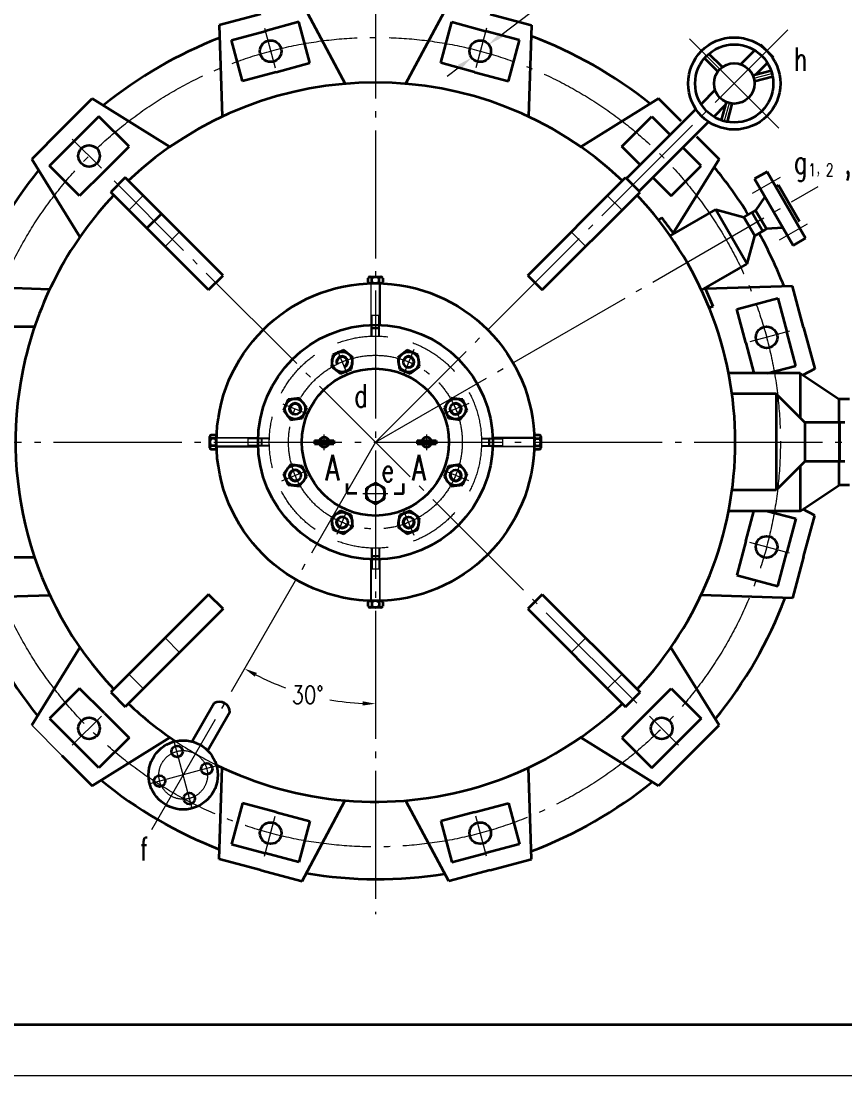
# Model space of a CAD drawing. Header units: millimetres. Extents: x -46692 to 54634, y -206081 to -6208.
# Drawn here: x 49655 to 51262, y -14608 to -12549 of the extents above; entities that cross this region are included whole.
import ezdxf

# ---------------------------------------------------------------- set-up
doc = ezdxf.new("R2010")
doc.units = ezdxf.units.MM
doc.header["$LTSCALE"] = 100
for name, pattern in [('CENTER', [6.25, 5, -0.5, 0.25, -0.5]), ('DASHDOT-M', [36, 30, -3, 0, -3]), ('DASHDOT-S', [14, 10, -2, 0, -2]), ('DIVIDE', [1.25, 0.5, -0.25, 0, -0.25, 0, -0.25]), ('HIDDEN-M', [7, 5, -2]), ('HIDDEN-S', [3, 2, -1])]:
    doc.linetypes.add(name, pattern=pattern)
doc.layers.get('0').update_dxf_attribs({"linetype": 'CONTINUOUS', "lineweight": 20})
doc.layers.get('DEFPOINTS').update_dxf_attribs({"linetype": 'CONTINUOUS', "lineweight": 20})
for name, color, linetype, lineweight in [('1', 7, 'CONTINUOUS', 20), ('1轮廓实线层', 7, 'CONTINUOUS', 35), ('2', 4, 'CONTINUOUS', 35), ('3中心线层', 1, 'CENTER', 20), ('6', 6, 'DIVIDE', 20), ('7标注层', 4, 'CONTINUOUS', 20), ('CDR_DIM', 7, 'CONTINUOUS', 20), ('CDR_DWG1', 1, 'CONTINUOUS', 35), ('CDR_DWG3', 1, 'DASHDOT-M', 20), ('CDR_DWG5', 6, 'HIDDEN-M', 20)]:
    doc.layers.add(name, color=color, linetype=linetype, lineweight=lineweight)
doc.styles.add('HZ', font='romans.shx', dxfattribs={"width": 0.7, "bigfont": 'HZ.shx'})
doc.styles.add('TH_GBDIM', font='romans.shx', dxfattribs={"width": 0.8, "bigfont": 'gbcbig.shx'})
doc.dimstyles.new('TH_GBDIM', dxfattribs={"dimscale": 10, "dimtxt": 3.5, "dimasz": 2.5, "dimexe": 2, "dimexo": 0, "dimgap": 1.5, "dimtad": 1, "dimdec": 1, "dimzin": 0, "dimdsep": 46, "dimtxsty": 'TH_GBDIM', "dimcen": 2.5, "dimclrd": 130, "dimclre": 130, "dimclrt": 3, "dimadec": 0, "dimazin": 0, "dimtfac": 0.714286, "dimtdec": 1, "dimtmove": 0, "dimatfit": 3, "dimfxl": 0, "dimtzin": 0, "dimlwd": -1, "dimlwe": -1, "dimarcsym": 0})

# ---------------------------------------------------------------- blocks, each defined once
blk = doc.blocks.new('*D117')
at = {"layer": '7标注层', "color": 130, "ltscale": 0.05}
for start, end in [(242.8054, 249.9371), (259.9447, 267.194)]:
    blk.add_arc((50346, -13371.2), 510.5, start, end, dxfattribs=at)
for points in [[(50110.7, -13829), (50114.7, -13821.6), (50090.7, -13813.3)], [(50321.1, -13877), (50320.9, -13885.3), (50346, -13881.7)]]:
    blk.add_solid(points, dxfattribs=at)
at = {"layer": 'DEFPOINTS', "color": 0, "ltscale": 0.05}
for p in [(50346, -12450.2), (50346, -13371.2), (50171.4, -13850.9), (49909, -14128.1), (50346, -14292.2)]:
    blk.add_point(p, dxfattribs=at)
at = {"layer": '7标注层', "color": 3, "ltscale": 0.05, "insert": (50213.9, -13864.3), "char_height": 35, "attachment_point": 5, "style": 'TH_GBDIM'}
blk.add_mtext('30°', dxfattribs=at)

msp = doc.modelspace()

# ---------------------------------------------------------------- linework, layer by layer
msp.add_line((51251.498, -13333.131), (51251.505, -13409.131))
at = {"color": 4}
msp.add_line((49734.477, -13982.724), (49675.409, -13923.655), dxfattribs=at)
at = {"color": 7, "linetype": 'Continuous'}
for centre, start, end in [((50281.122, -13214.604), 292.5, 202.5), ((50410.851, -13214.604), 247.5, 157.5), ((50189.389, -13306.337), 337.5, 247.5), ((50502.584, -13306.337), 202.5, 112.5), ((50189.389, -13436.066), 22.5, 292.5), ((50502.584, -13436.066), 157.5, 67.5), ((50281.122, -13527.799), 67.5, 337.5), ((50410.851, -13527.799), 112.5, 22.5)]:
    msp.add_arc(centre, 8.8, start, end, dxfattribs=at)
at = {"layer": '1', "linetype": 'CENTER'}
msp.add_line((50321.548, -13471.201), (50370.077, -13471.201), dxfattribs=at)
at = {"layer": '1'}
msp.add_line((54633.627, -14608.147), (48693.627, -14608.147), dxfattribs=at)
at = {"layer": '1轮廓实线层', "ltscale": 0.05}
for p, q in [((50904.737, -12933.145), (50898.442, -12938.081)), ((51004.737, -13106.35), (50997.315, -13109.334)), ((51174.486, -13236.705), (51174.486, -13323.626)), ((51261.872, -13333.131), (51183.998, -13333.137)), ((51183.998, -13333.137), (51184.005, -13409.137)), ((51174.486, -13418.657), (51174.486, -13505.705)), ((51261.878, -13409.131), (51184.005, -13409.137))]:
    msp.add_line(p, q, dxfattribs=at)
at = {"layer": '2'}
for p, q in [((50202.852, -12514.244), (50287.056, -12671.687)), ((50489.133, -12514.244), (50404.928, -12671.687)), ((50122.162, -12535.864), (50041.473, -12557.485)), ((50569.822, -12535.864), (50650.512, -12557.485)), ((50041.473, -12557.485), (50047.272, -12735.937)), ((50196.759, -12551.161), (50130.984, -12568.786)), ((50218.203, -12631.189), (50196.759, -12551.161)), ((50473.782, -12631.189), (50495.225, -12551.161)), ((50495.225, -12551.161), (50561.001, -12568.786)), ((50650.512, -12557.485), (50644.713, -12735.937)), ((50065.208, -12586.41), (50130.984, -12568.786)), ((50626.776, -12586.41), (50561.001, -12568.786)), ((50086.651, -12666.438), (50065.208, -12586.41)), ((50605.333, -12666.438), (50626.776, -12586.41)), ((51097.324, -12595.198), (51096.117, -12596.406)), ((51097.324, -12595.198), (51122.073, -12619.947)), ((51022.334, -12639.002), (50996.547, -12613.215)), ((51086.138, -12606.385), (51058.743, -12633.78)), ((51122.073, -12619.947), (51120.851, -12621.169)), ((50152.427, -12648.814), (50218.203, -12631.189)), ((50539.557, -12648.814), (50473.782, -12631.189)), ((51013.848, -12647.487), (50988.062, -12621.701)), ((51110.869, -12631.151), (51088.416, -12653.604)), ((50152.427, -12648.814), (50086.651, -12666.438)), ((50539.557, -12648.814), (50605.333, -12666.438)), ((51082.623, -12655.156), (51117.848, -12645.718)), ((51085.729, -12666.748), (51120.954, -12657.309)), ((49734.477, -12759.694), (49793.546, -12700.625)), ((49793.546, -12700.625), (49945.191, -12794.873)), ((50898.438, -12700.625), (50746.793, -12794.873)), ((50942.657, -12744.844), (50898.438, -12700.625)), ((51008.626, -12683.896), (50981.231, -12711.291)), ((50971.25, -12721.272), (50835.932, -12856.59)), ((51028.451, -12713.569), (51005.998, -12736.022)), ((51030.003, -12707.777), (51020.564, -12743.002)), ((51041.594, -12710.882), (51032.155, -12746.108)), ((49806.729, -12735.643), (49758.578, -12783.794)), ((49865.314, -12794.228), (49806.729, -12735.643)), ((50826.671, -12794.228), (50885.256, -12735.643)), ((50885.256, -12735.643), (50921.067, -12771.455)), ((49734.477, -12759.694), (49675.409, -12818.763)), ((50996.014, -12746.006), (50860.681, -12881.339)), ((49710.427, -12831.945), (49758.578, -12783.794)), ((50972.355, -12774.542), (51016.576, -12818.763)), ((49817.162, -12842.379), (49865.314, -12794.228)), ((50862.483, -12830.04), (50826.671, -12794.228)), ((50981.558, -12831.945), (50945.816, -12796.204)), ((49675.409, -12818.763), (49769.657, -12970.408)), ((51016.576, -12818.763), (50926.92, -12963.019)), ((49769.011, -12890.53), (49710.427, -12831.945)), ((49817.162, -12842.379), (49769.011, -12890.53)), ((50922.973, -12890.53), (50981.558, -12831.945)), ((51109.995, -12843.507), (51085.747, -12857.507)), ((51109.995, -12843.507), (51184.995, -12973.41)), ((49857.853, -12854.777), (49829.569, -12883.062)), ((50048.947, -13045.871), (49857.853, -12854.777)), ((50643.034, -13045.879), (50834.128, -12854.785)), ((50862.412, -12883.07), (50834.128, -12854.785)), ((50887.231, -12854.789), (50922.973, -12890.53)), ((51085.747, -12857.507), (51160.747, -12987.41)), ((50020.663, -13074.156), (49829.569, -12883.062)), ((50671.318, -13074.164), (50862.412, -12883.07)), ((51132.625, -12869.702), (51126.995, -12872.952)), ((51132.625, -12869.702), (51173.625, -12940.716)), ((51105.747, -12892.148), (51087.632, -12918.772)), ((50921.139, -12968.709), (51010.246, -12917.263)), ((51010.246, -12917.263), (51071.246, -13022.918)), ((51010.246, -12917.263), (51064.887, -12931.904)), ((51064.887, -12931.904), (51087.632, -12918.772)), ((51087.632, -12918.772), (51080.704, -12922.772)), ((51080.704, -12922.772), (51101.704, -12959.145)), ((51080.704, -12922.772), (51101.704, -12959.145)), ((51087.632, -12918.772), (51108.632, -12955.145)), ((51064.887, -12931.904), (51085.887, -12968.277)), ((51071.246, -13022.918), (51085.887, -12968.277)), ((51085.887, -12968.277), (51108.632, -12955.145)), ((51108.632, -12955.145), (51101.704, -12959.145)), ((51140.747, -12952.769), (51108.632, -12955.145)), ((51184.995, -12973.41), (51160.747, -12987.41)), ((50982.139, -13074.364), (51071.246, -13022.918)), ((50020.663, -13074.156), (50048.947, -13045.871)), ((50331.828, -13058.758), (50331.828, -13050.845)), ((50335.191, -13048.401), (50356.785, -13048.401)), ((50338.908, -13058.758), (50338.908, -13050.845)), ((50353.068, -13058.758), (50353.068, -13050.845)), ((50360.148, -13050.845), (50360.148, -13058.758)), ((50643.034, -13045.879), (50671.318, -13074.164)), ((49532.268, -13066.69), (49710.721, -13072.488)), ((51159.716, -13066.69), (50989.959, -13072.206)), ((51181.337, -13147.379), (51159.716, -13066.69)), ((51050.763, -13111.868), (51130.791, -13090.425)), ((51130.791, -13090.425), (51148.415, -13156.2)), ((51068.387, -13177.644), (51050.763, -13111.868)), ((49681.023, -13146.206), (49635.988, -13146.208)), ((51181.337, -13147.379), (51202.958, -13228.068)), ((51166.04, -13221.976), (51148.415, -13156.2)), ((50284.106, -13191.936), (50262.983, -13200.686)), ((50302.244, -13205.854), (50284.106, -13191.936)), ((50407.867, -13191.936), (50389.728, -13205.854)), ((50428.99, -13200.686), (50407.867, -13191.936)), ((51068.387, -13177.644), (51084.212, -13236.705)), ((50262.983, -13200.686), (50259.999, -13223.353)), ((50299.26, -13228.522), (50302.244, -13205.854)), ((50389.728, -13205.854), (50392.713, -13228.522)), ((50431.974, -13223.353), (50428.99, -13200.686)), ((50259.999, -13223.353), (50278.137, -13237.272)), ((50278.137, -13237.272), (50299.26, -13228.522)), ((50392.713, -13228.522), (50413.835, -13237.272)), ((50413.835, -13237.272), (50431.974, -13223.353)), ((51174.486, -13236.705), (51034.981, -13236.705)), ((51111.071, -13236.705), (51166.04, -13221.976)), ((51174.486, -13236.705), (51250.586, -13287.055)), ((51202.958, -13228.068), (51179.995, -13240.349)), ((51127.994, -13277.141), (51041.672, -13277.148)), ((51183.998, -13333.137), (51127.994, -13277.141)), ((51127.994, -13277.141), (51128.009, -13465.141)), ((50175.47, -13288.198), (50166.721, -13309.321)), ((50198.138, -13285.214), (50175.47, -13288.198)), ((50212.057, -13303.352), (50198.138, -13285.214)), ((50493.835, -13285.214), (50479.916, -13303.352)), ((50516.502, -13288.198), (50493.835, -13285.214)), ((50525.252, -13309.321), (50516.502, -13288.198)), ((50166.721, -13309.321), (50180.639, -13327.46)), ((50203.307, -13324.475), (50212.057, -13303.352)), ((50479.916, -13303.352), (50488.666, -13324.475)), ((50511.333, -13327.46), (50525.252, -13309.321)), ((50180.639, -13327.46), (50203.307, -13324.475)), ((50488.666, -13324.475), (50511.333, -13327.46)), ((51251.504, -13407.131), (51251.499, -13335.131)), ((51251.499, -13335.131), (51251.504, -13407.131)), ((50023.186, -13381.997), (50023.186, -13360.403)), ((50025.63, -13357.04), (50033.543, -13357.04)), ((50658.43, -13357.043), (50666.343, -13357.043)), ((50668.787, -13360.406), (50668.787, -13382)), ((50033.543, -13364.12), (50025.63, -13364.12)), ((50033.543, -13378.28), (50025.63, -13378.28)), ((50227.35, -13368.201), (50227.35, -13374.201)), ((50227.35, -13368.201), (50264.622, -13368.201)), ((50227.35, -13374.201), (50264.622, -13374.201)), ((50264.622, -13368.201), (50264.622, -13374.201)), ((50427.35, -13368.201), (50427.35, -13374.201)), ((50427.35, -13368.201), (50464.622, -13368.201)), ((50427.35, -13374.201), (50464.622, -13374.201)), ((50464.622, -13368.201), (50464.622, -13374.201)), ((50658.43, -13364.123), (50666.343, -13364.123)), ((50658.43, -13378.283), (50666.343, -13378.283)), ((50033.543, -13385.36), (50025.63, -13385.36)), ((50666.343, -13385.363), (50658.43, -13385.363)), ((50180.639, -13414.943), (50166.721, -13433.082)), ((50203.307, -13417.928), (50180.639, -13414.943)), ((50212.057, -13439.051), (50203.307, -13417.928)), ((50488.666, -13417.928), (50479.916, -13439.051)), ((50511.333, -13414.943), (50488.666, -13417.928)), ((50525.252, -13433.082), (50511.333, -13414.943)), ((51184.005, -13409.137), (51128.009, -13465.141)), ((50166.721, -13433.082), (50175.47, -13454.205)), ((50198.138, -13457.189), (50212.057, -13439.051)), ((50479.916, -13439.051), (50493.835, -13457.189)), ((50516.502, -13454.205), (50525.252, -13433.082)), ((50175.47, -13454.205), (50198.138, -13457.189)), ((50291.003, -13471.201), (50291.003, -13451.865)), ((50345.986, -13450.417), (50327.986, -13460.809)), ((50327.986, -13460.809), (50327.986, -13481.594)), ((50363.986, -13460.809), (50345.986, -13450.417)), ((50363.986, -13481.594), (50363.986, -13460.809)), ((50400.97, -13471.201), (50400.97, -13451.865)), ((50493.835, -13457.189), (50516.502, -13454.205)), ((51174.486, -13505.705), (51250.586, -13455.355)), ((50309.649, -13471.201), (50291.003, -13471.201)), ((50327.986, -13481.594), (50345.986, -13491.986)), ((50345.986, -13491.986), (50363.986, -13481.594)), ((50382.324, -13471.201), (50400.97, -13471.201)), ((51128.009, -13465.141), (51041.687, -13465.148)), ((50278.137, -13505.131), (50259.999, -13519.05)), ((50299.26, -13513.881), (50278.137, -13505.131)), ((50413.835, -13505.131), (50392.713, -13513.881)), ((50431.974, -13519.05), (50413.835, -13505.131)), ((51202.958, -13514.349), (51179.988, -13502.065)), ((50259.999, -13519.05), (50262.983, -13541.717)), ((50302.244, -13536.548), (50299.26, -13513.881)), ((50392.713, -13513.881), (50389.728, -13536.548)), ((50428.99, -13541.717), (50431.974, -13519.05)), ((51174.486, -13505.705), (51034.981, -13505.705)), ((51068.387, -13564.774), (51084.215, -13505.705)), ((51111.04, -13505.705), (51166.04, -13520.442)), ((51166.04, -13520.442), (51148.415, -13586.217)), ((51181.337, -13595.039), (51202.958, -13514.349)), ((50262.983, -13541.717), (50284.106, -13550.467)), ((50284.106, -13550.467), (50302.244, -13536.548)), ((50389.728, -13536.548), (50407.867, -13550.467)), ((50407.867, -13550.467), (50428.99, -13541.717)), ((51068.387, -13564.774), (51050.763, -13630.55)), ((51130.791, -13651.993), (51148.415, -13586.217)), ((49681.022, -13596.205), (49635.988, -13596.205)), ((51181.337, -13595.039), (51159.716, -13675.728)), ((51050.763, -13630.55), (51130.791, -13651.993)), ((49532.268, -13675.728), (49710.721, -13669.929)), ((50020.655, -13668.242), (49829.561, -13859.336)), ((50048.939, -13696.527), (50020.655, -13668.242)), ((50671.31, -13668.25), (50643.026, -13696.535)), ((50671.31, -13668.25), (50862.404, -13859.344)), ((51159.716, -13675.728), (50981.256, -13669.929)), ((50331.825, -13691.558), (50331.825, -13683.645)), ((50338.905, -13683.645), (50338.905, -13691.558)), ((50353.065, -13683.645), (50353.065, -13691.558)), ((50360.145, -13683.645), (50360.145, -13691.558)), ((50048.939, -13696.527), (49857.845, -13887.621)), ((50356.782, -13694.002), (50335.188, -13694.002)), ((50643.026, -13696.535), (50834.12, -13887.629)), ((49675.409, -13923.655), (49769.657, -13772.01)), ((51016.576, -13923.655), (50922.323, -13772.003)), ((49769.011, -13851.888), (49710.427, -13910.472)), ((49817.162, -13900.039), (49769.011, -13851.888)), ((50874.822, -13900.039), (50922.973, -13851.888)), ((50922.973, -13851.888), (50981.558, -13910.472)), ((49829.561, -13859.336), (49857.845, -13887.621)), ((50834.12, -13887.629), (50862.404, -13859.344)), ((50031.671, -13880.605), (49988.424, -13955.511)), ((49710.427, -13910.472), (49758.578, -13958.623)), ((49817.162, -13900.039), (49865.314, -13948.19)), ((50061.982, -13898.105), (50018.735, -13973.011)), ((50874.822, -13900.039), (50826.671, -13948.19)), ((50981.558, -13910.472), (50933.407, -13958.623)), ((50957.507, -13982.724), (51016.576, -13923.655)), ((49793.546, -14041.792), (49945.191, -13947.544)), ((49865.314, -13948.19), (49806.729, -14006.774)), ((50898.438, -14041.792), (50746.793, -13947.544)), ((50826.671, -13948.19), (50885.256, -14006.774)), ((49806.729, -14006.774), (49758.578, -13958.623)), ((50885.256, -14006.774), (50933.407, -13958.623)), ((49734.477, -13982.724), (49793.546, -14041.792)), ((50957.507, -13982.724), (50898.438, -14041.792)), ((50041.465, -14184.93), (50047.266, -14006.478)), ((50650.512, -14184.933), (50644.713, -14006.48)), ((50086.645, -14075.977), (50065.201, -14156.005)), ((50152.42, -14093.602), (50086.645, -14075.977)), ((50202.844, -14228.173), (50285.986, -14072.718)), ((50489.133, -14228.174), (50405.986, -14072.709)), ((50539.557, -14093.604), (50605.333, -14075.979)), ((50605.333, -14075.979), (50626.776, -14156.007)), ((50152.42, -14093.602), (50218.196, -14111.227)), ((50539.557, -14093.604), (50473.782, -14111.228)), ((50218.196, -14111.227), (50196.751, -14191.255)), ((50473.782, -14111.228), (50495.225, -14191.256)), ((50065.201, -14156.005), (50130.976, -14173.63)), ((50626.776, -14156.007), (50561.001, -14173.632)), ((50196.751, -14191.255), (50130.976, -14173.63)), ((50495.225, -14191.256), (50561.001, -14173.632)), ((50122.154, -14206.551), (50041.465, -14184.93)), ((50569.822, -14206.554), (50650.512, -14184.933)), ((50122.154, -14206.551), (50202.844, -14228.173)), ((50569.822, -14206.554), (50489.133, -14228.174)), ((54533.627, -14508.147), (48943.627, -14508.147))]:
    msp.add_line(p, q, dxfattribs=at)
at = {"layer": '2', "ltscale": 0.05}
for p, q in [((51270.586, -13287.055), (51250.586, -13287.055)), ((51250.586, -13333.131), (51250.586, -13287.055)), ((51250.586, -13455.355), (51250.586, -13409.131)), ((51270.586, -13455.355), (51250.586, -13455.355))]:
    msp.add_line(p, q, dxfattribs=at)
at = {"layer": '2'}
for centre, radius in [((50141.525, -12608.127), 21), ((50550.459, -12608.127), 21), ((51046.022, -12671.175), 39.5), ((49787.378, -12812.595), 21), ((50345.986, -13371.201), 229), ((51109.074, -13166.742), 21), ((50281.122, -13214.604), 19.8), ((50410.851, -13214.604), 19.8), ((50345.986, -13371.201), 143.5), ((50189.389, -13306.337), 19.8), ((50189.389, -13306.337), 11), ((50502.584, -13306.337), 19.8), ((50502.584, -13306.337), 11), ((50189.389, -13436.066), 19.8), ((50502.584, -13436.066), 19.8), ((50189.389, -13436.066), 11), ((50502.584, -13436.066), 11), ((50345.986, -13471.201), 18), ((50281.122, -13527.799), 19.8), ((50281.122, -13527.799), 11), ((50410.851, -13527.799), 19.8), ((50410.851, -13527.799), 11), ((51109.074, -13575.676), 21), ((49787.378, -13929.823), 21), ((50904.607, -13929.823), 21), ((49970.984, -14020.719), 67.5), ((49958.996, -13974.756), 11), ((50016.946, -14008.731), 11), ((49925.021, -14032.706), 11), ((49982.971, -14066.681), 11), ((50141.518, -14134.288), 21), ((50550.459, -14134.29), 21)]:
    msp.add_circle(centre, radius, dxfattribs=at)
at = {"layer": '2', "ltscale": 0.05}
for radius in [90.002, 76.204, 39.499]:
    msp.add_circle((51046.02, -12671.174), radius, dxfattribs=at)
at = {"layer": '2', "ltscale": 0.1}
msp.add_circle((50345.986, -13371.193), 310, dxfattribs=at)
at = {"layer": '2'}
for centre, radius, start, end in [((50350.471, -13374.201), 850, 51.296871, 69.379316), ((50350.471, -13374.201), 850, 111.259229, 129.040755), ((50345.986, -13371.205), 702, 46.632208, 133.366864), ((50350.471, -13374.201), 850, 141.105305, 158.85033), ((50350.471, -13374.201), 850, 31.741582, 39.43697), ((50345.986, -13371.205), 702, 136.632022, 166.632321), ((50345.986, -13371.205), 702, 0.000003, 43.36705), ((50345.988, -13371.208), 710, 34.928631, 38.096709), ((50350.471, -13374.201), 850, 21.170447, 28.910163), ((50335.368, -13052.181), 3.784, 20.678299, 159.321701), ((50345.988, -13059.88), 11.479, 51.918125, 128.081875), ((50356.608, -13052.181), 3.784, 20.678299, 159.321701), ((50335.368, -13057.422), 3.784, 200.678299, 339.321701), ((50345.988, -13049.722), 11.479, 231.918125, 308.081875), ((50356.608, -13057.422), 3.784, 200.678299, 339.321701), ((50345.988, -13371.208), 710, 21.90321, 25.071288), ((50345.986, -13371.205), 702, 166.632321, 223.366864), ((50281.122, -13214.604), 11, 292.5, 204.359503), ((50410.851, -13214.604), 11, 159.359503, 157.5), ((50189.389, -13306.337), 11, 337.5, 247.5), ((50502.584, -13306.337), 11, 202.5, 112.5), ((50026.966, -13360.58), 3.784, 110.678299, 249.321701), ((50032.207, -13360.58), 3.784, 290.678299, 69.321701), ((50659.766, -13360.583), 3.784, 110.678299, 249.321701), ((50665.007, -13360.583), 3.784, 290.678299, 69.321701), ((50026.966, -13381.82), 3.784, 110.678299, 249.321701), ((50034.665, -13371.2), 11.479, 141.918125, 218.081875), ((50024.507, -13371.2), 11.479, 321.918125, 38.081875), ((50032.207, -13381.82), 3.784, 290.678299, 69.321701), ((50245.986, -13371.201), 9.366, 18.682358, 161.317642), ((50245.986, -13371.201), 9.366, 198.682358, 341.317642), ((50445.986, -13371.201), 9.366, 18.682358, 161.317642), ((50445.986, -13371.201), 9.366, 198.682358, 341.317642), ((50659.766, -13381.823), 3.784, 110.678299, 249.321701), ((50667.465, -13371.203), 11.479, 141.918125, 218.081875), ((50657.308, -13371.203), 11.479, 321.918125, 38.081875), ((50665.007, -13381.823), 3.784, 290.678299, 69.321701), ((50345.986, -13371.205), 702, 316.632208, 0.000003), ((50189.389, -13436.066), 11, 22.5, 292.5), ((50502.584, -13436.066), 11, 157.5, 67.5), ((50281.122, -13527.799), 11, 67.5, 337.5), ((50410.851, -13527.799), 11, 112.5, 22.5), ((50350.471, -13374.201), 850, 200.723018, 218.668977), ((50335.365, -13684.981), 3.784, 20.678299, 159.321701), ((50345.985, -13692.68), 11.479, 51.918125, 128.081875), ((50356.605, -13684.981), 3.784, 20.678299, 159.321701), ((50350.471, -13374.201), 850, 320.78801, 339.256258), ((50335.365, -13690.222), 3.784, 200.678299, 339.321701), ((50345.985, -13682.523), 11.479, 231.918125, 308.081875), ((50356.605, -13690.222), 3.784, 200.678299, 339.321701), ((50345.986, -13371.205), 702, 226.632022, 236.251318), ((50041.536, -13898.519), 20.45, 1.159092, 118.840908), ((50345.986, -13371.205), 702, 286.632633, 313.36705), ((50345.986, -13371.205), 702, 243.747944, 286.632633), ((50350.471, -13374.201), 850, 230.597031, 248.726335), ((50350.471, -13374.201), 850, 290.634523, 309.066082), ((50350.471, -13374.201), 850, 260.564115, 278.87229)]:
    msp.add_arc(centre, radius, start, end, dxfattribs=at)
at = {"layer": '3中心线层', "ltscale": 0.5}
for p, q in [((50345.988, -12450.231), (50345.988, -14292.183)), ((50345.984, -13371.21), (51150.8, -12566.394)), ((51133.165, -12758.318), (50958.879, -12584.032)), ((50855.71, -13880.929), (49836.266, -12861.485)), ((50345.986, -13371.205), (51209.927, -12872.408)), ((50272.125, -13192.885), (50290.098, -13236.275)), ((50420.861, -13190.438), (50399.815, -13241.248)), ((50165.075, -13296.266), (50211.277, -13315.403)), ((50527.992, -13295.8), (50480.799, -13315.354)), ((50245.986, -13387.111), (50245.986, -13356.418)), ((50445.986, -13387.111), (50445.986, -13356.418)), ((49405.61, -13371.205), (51679.163, -13371.205)), ((50345.99, -13371.205), (49908.974, -14128.12)), ((50163.115, -13446.949), (50210.956, -13427.133)), ((50528, -13446.594), (50480.805, -13427.045)), ((50271.529, -13550.957), (50289.662, -13507.181)), ((50421.424, -13553.323), (50401.739, -13505.8)), ((49988.454, -14085.919), (49953.513, -13955.519))]:
    msp.add_line(p, q, dxfattribs=at)
for centre, radius in [((50345.992, -13371.209), 790), ((50345.986, -13371.201), 169.5)]:
    msp.add_circle(centre, radius, dxfattribs=at)
at = {"layer": '6', "linetype": 'HIDDEN-S', "ltscale": 0.5}
for p, q in [((50336.988, -13061.201), (50336.988, -13142.378)), ((50337.975, -13148.18), (50337.975, -13061.201)), ((50354.001, -13148.18), (50354.001, -13061.201)), ((50354.988, -13061.201), (50354.988, -13142.378)), ((50337.975, -13123.278), (50354.001, -13123.278)), ((50339.578, -13149.783), (50339.578, -13123.278)), ((50337.975, -13164.201), (50337.975, -13148.18)), ((50354.001, -13148.18), (50337.975, -13148.18)), ((50337.975, -13148.18), (50339.578, -13149.783)), ((50339.578, -13164.201), (50339.578, -13149.783)), ((50352.398, -13149.783), (50339.578, -13149.783)), ((50035.986, -13362.2), (50117.163, -13362.2)), ((50122.965, -13363.187), (50035.986, -13363.187)), ((50122.965, -13379.213), (50035.986, -13379.213)), ((50035.986, -13380.2), (50117.163, -13380.2)), ((50098.063, -13379.213), (50098.063, -13363.187)), ((50124.567, -13364.79), (50098.063, -13364.79)), ((50124.567, -13377.61), (50098.063, -13377.61)), ((50138.986, -13363.187), (50122.965, -13363.187)), ((50122.965, -13363.187), (50122.965, -13379.213)), ((50122.965, -13363.187), (50124.567, -13364.79)), ((50122.965, -13379.213), (50124.567, -13377.61)), ((50138.986, -13379.213), (50122.965, -13379.213)), ((50138.986, -13364.79), (50124.567, -13364.79)), ((50124.567, -13364.79), (50124.567, -13377.61)), ((50138.986, -13377.61), (50124.567, -13377.61)), ((50552.986, -13363.19), (50569.008, -13363.19)), ((50552.986, -13364.793), (50567.405, -13364.793)), ((50552.986, -13377.613), (50567.405, -13377.613)), ((50552.986, -13379.216), (50569.008, -13379.216)), ((50569.008, -13363.19), (50567.405, -13364.793)), ((50567.405, -13377.613), (50567.405, -13364.793)), ((50567.405, -13364.793), (50593.909, -13364.793)), ((50567.405, -13377.613), (50593.909, -13377.613)), ((50569.008, -13379.216), (50569.008, -13363.19)), ((50569.008, -13363.19), (50655.986, -13363.19)), ((50569.008, -13379.216), (50655.986, -13379.216)), ((50655.986, -13380.203), (50574.809, -13380.203)), ((50655.986, -13362.203), (50574.81, -13362.203)), ((50593.909, -13363.19), (50593.909, -13379.216)), ((50336.985, -13681.201), (50336.985, -13600.024)), ((50337.972, -13594.223), (50337.972, -13681.201)), ((50339.574, -13592.62), (50339.574, -13619.124)), ((50352.395, -13592.62), (50352.395, -13619.124)), ((50353.998, -13594.223), (50353.998, -13681.201)), ((50354.985, -13681.201), (50354.985, -13600.025)), ((50353.998, -13619.124), (50337.972, -13619.124))]:
    msp.add_line(p, q, dxfattribs=at)
msp.add_circle((50345.986, -13371.201), 207, dxfattribs=at)
msp.add_arc((50345.985, -13371.201), 702, 236.251794, 243.74796, dxfattribs=at)
at = {"layer": 'CDR_DIM', "ltscale": 0.05}
for p, q in [((50590.665, -12577.062), (50694.544, -12497.453)), ((50549.285, -12608.085), (50551.085, -12608.085)), ((50550.185, -12608.985), (50550.185, -12607.185)), ((50509.705, -12639.107), (50485.894, -12657.356))]:
    msp.add_line(p, q, dxfattribs=at)
msp.add_circle((51046.022, -12671.175), 39.5, dxfattribs=at)
for points in [[(50587.623, -12573.094), (50593.706, -12581.031), (50566.853, -12595.311)], [(50506.664, -12635.139), (50512.747, -12643.076), (50533.517, -12620.859)]]:
    msp.add_solid(points, dxfattribs=at)
at = {"layer": 'CDR_DWG1'}
msp.add_line((49900.279, -12953.782), (49928.563, -12925.498), dxfattribs=at)
at = {"layer": 'CDR_DWG3', "linetype": 'DASHDOT-S'}
for p, q in [((50129.524, -12563.34), (50150.315, -12640.93)), ((50562.46, -12563.34), (50541.67, -12640.93)), ((49754.591, -12779.808), (49811.391, -12836.607)), ((51153.861, -13154.741), (51076.271, -13175.531)), ((51153.861, -13587.677), (51076.271, -13566.887)), ((49754.591, -13962.61), (49811.391, -13905.81)), ((50937.393, -13962.61), (50880.594, -13905.81)), ((50129.517, -14179.076), (50150.308, -14101.486)), ((50562.46, -14179.078), (50541.67, -14101.488))]:
    msp.add_line(p, q, dxfattribs=at)
at = {"layer": 'CDR_DWG3', "ltscale": 0.3}
for p, q in [((51084.176, -12660.952), (51119.63, -12651.452)), ((51035.798, -12709.329), (51026.299, -12744.783))]:
    msp.add_line(p, q, dxfattribs=at)
at = {"layer": 'CDR_DWG3', "ltscale": 0.1}
for p, q in [((51135.844, -12854.564), (51081.021, -12886.216)), ((51188.344, -12945.497), (51133.521, -12977.148)), ((50036.184, -14003.249), (49905.784, -14038.189))]:
    msp.add_line(p, q, dxfattribs=at)
msp.add_circle((49970.984, -14020.719), 47.5, dxfattribs=at)
at = {"layer": 'CDR_DWG5'}
for p, q in [((49864.924, -12918.417), (49893.208, -12890.133)), ((50798.77, -12890.138), (50827.054, -12918.422)), ((50798.772, -12890.141), (50827.057, -12918.425)), ((49963.919, -12960.843), (49935.635, -12989.128)), ((50756.346, -12989.136), (50728.062, -12960.851)), ((50352.398, -13149.783), (50352.398, -13123.278)), ((50354.001, -13148.18), (50352.398, -13149.783)), ((50352.398, -13164.201), (50352.398, -13149.783)), ((50354.001, -13164.201), (50354.001, -13148.18)), ((50337.975, -13164.201), (50354.001, -13164.201)), ((50138.986, -13379.213), (50138.986, -13363.187)), ((50552.986, -13363.19), (50552.986, -13379.216)), ((50569.008, -13379.216), (50567.405, -13377.613)), ((50337.972, -13578.201), (50337.972, -13594.223)), ((50353.998, -13578.201), (50337.972, -13578.201)), ((50339.574, -13578.201), (50339.574, -13592.62)), ((50352.395, -13578.201), (50352.395, -13592.62)), ((50353.998, -13578.201), (50353.998, -13594.223)), ((50337.972, -13594.223), (50339.574, -13592.62)), ((50337.972, -13594.223), (50353.998, -13594.223)), ((50339.574, -13592.62), (50352.395, -13592.62)), ((50353.998, -13594.223), (50352.395, -13592.62)), ((49935.627, -13753.27), (49963.911, -13781.555)), ((50728.054, -13781.563), (50756.338, -13753.278)), ((49893.2, -13852.265), (49864.916, -13823.981)), ((50827.049, -13823.989), (50798.764, -13852.273))]:
    msp.add_line(p, q, dxfattribs=at)

# ---------------------------------------------------------------- texts
at = {"layer": '1', "style": 'HZ', "width": 0.7}
for s, height, p in [('h', 45, (51162.814, -12646.218)), ('g   ,垫板Ⅱ', 45, (51162.814, -12847.063)), ('1，2', 25, (51190.421, -12852.288)), ('d', 45, (50305.002, -13302.881)), ('A', 50, (50248.496, -13446.29)), ('A', 50, (50417.198, -13446.29)), ('e', 45, (50358.007, -13448.715)), ('f', 45, (49886.956, -14187.518))]:
    msp.add_text(s, height=height, dxfattribs=at).set_placement(p)

# ---------------------------------------------------------------- dimensions: what is measured, and where the dimension line sits
at = {"layer": '7标注层', "ltscale": 0.05}
dim = msp.add_angular_dim_2l(base=(50171.374, -13850.946), line1=((50345.99, -13371.205), (49908.974, -14128.12)), line2=((50345.988, -12450.231), (50345.988, -14292.183)), dimstyle='TH_GBDIM', override={"dimgap": 1.5, "dimtad": 1, "dimjust": 0, "dimtih": 1, "dimtoh": 1, "dimse1": 0, "dimse2": 0, "dimsd1": 0, "dimsd2": 0, "dimadec": 0}, dxfattribs=at)
dim.commit()
dim.dimension.update_dxf_attribs({"geometry": '*D117', "text_midpoint": (50213.851, -13864.339)})

doc.saveas('drawing.dxf')
